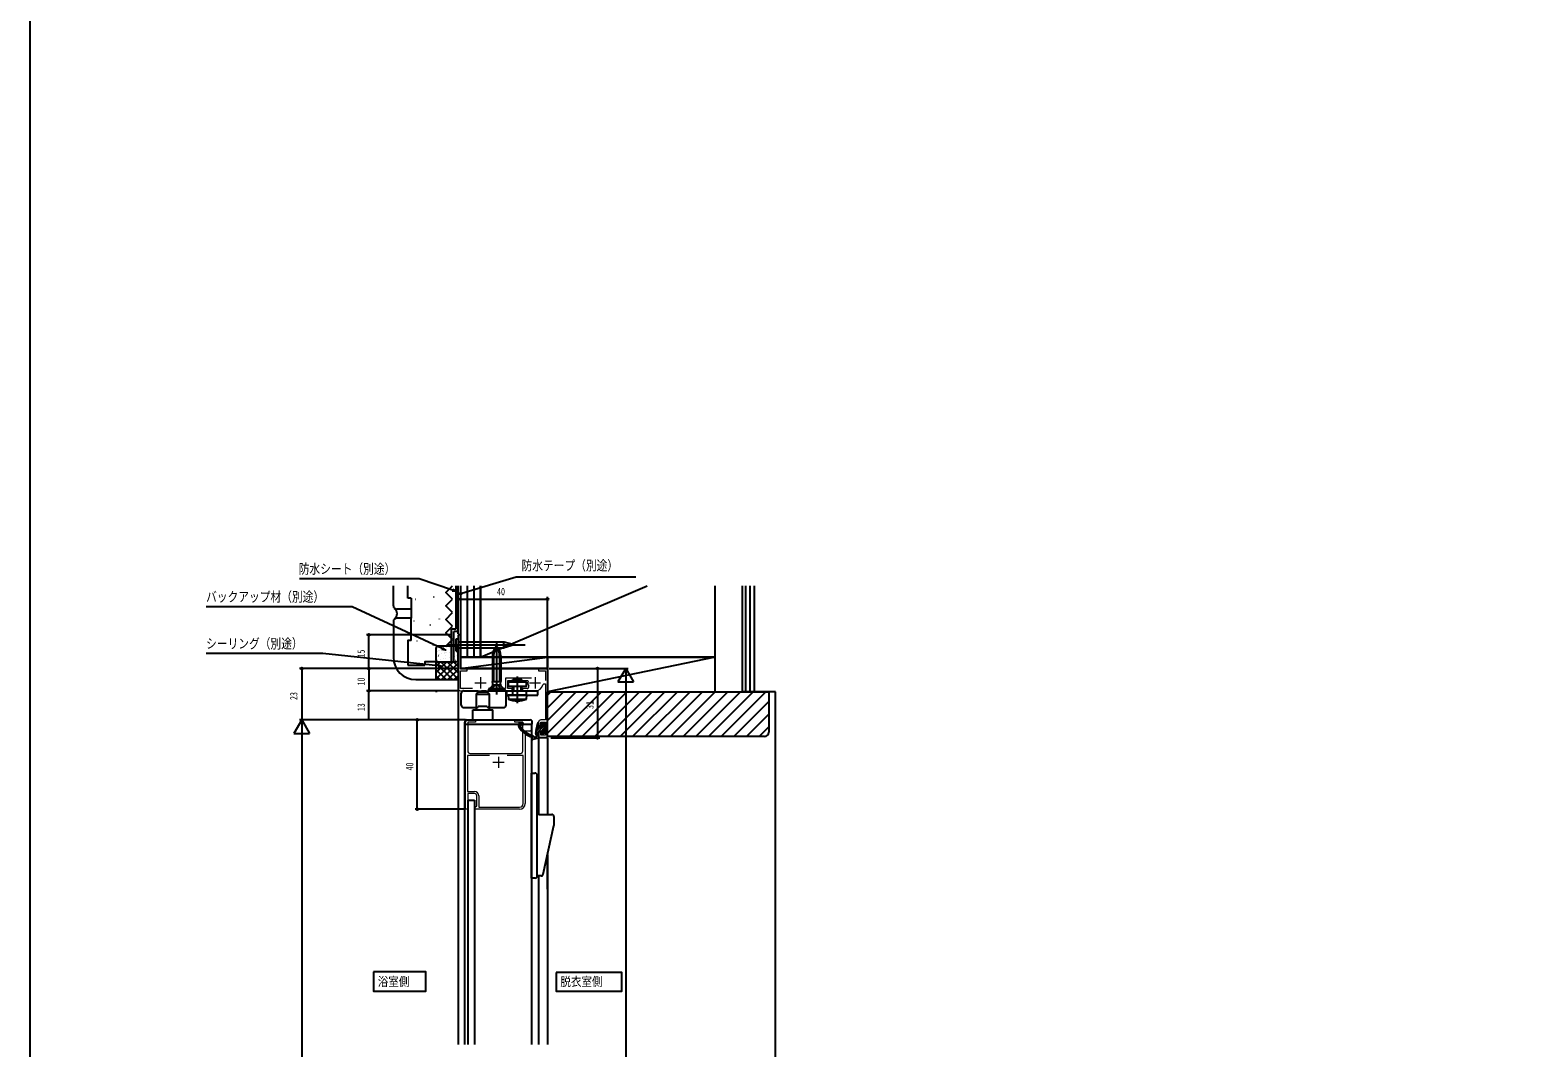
# Model space of a CAD drawing. Units: millimetres, scale not verified. Extents: x -693 to 693, y -1120 to 1122.
# Drawn here: x -693 to -18, y -479 to -24 of the extents above; entities that cross this region are included whole.
import ezdxf
from ezdxf.enums import TextEntityAlignment as Align

# ---------------------------------------------------------------- set-up
doc = ezdxf.new("R2010")
doc.units = ezdxf.units.MM
doc.header["$LTSCALE"] = 5
for name, color, linetype in [('0-2_USER1', 3, 'Continuous'), ('0-5_YKK_12', 2, 'Continuous'), ('0-6_YKK_13', 4, 'Continuous'), ('0-8_YKK_D', 6, 'Continuous'), ('0-9_YKK_ZWAK', 7, 'Continuous'), ('0-A_YSS_K', 3, 'Continuous')]:
    doc.layers.add(name, color=color, linetype=linetype)
doc.layers.add('0-3_YKK_11', color=7, linetype='Continuous', lineweight=18)
doc.styles.add('ＭＳ ゴシック', font='')
doc.styles.get('ＭＳ ゴシック').set_extended_font_data('MS Gothic')

msp = doc.modelspace()

# ---------------------------------------------------------------- linework, layer by layer
at = {"layer": '0-2_USER1'}
for points in [[(-539.412, -444.978), (-539.412, -453.717), (-516.024, -453.717), (-516.024, -444.978)], [(-457.72, -445.246), (-457.72, -453.717), (-428.224, -453.717), (-428.224, -445.246)]]:
    msp.add_lwpolyline(points, close=True, dxfattribs=at)
at = {"layer": '0-3_YKK_11'}
for p, q in [((-493.987, -315.647), (-488.987, -315.647)), ((-491.487, -313.147), (-491.487, -318.147)), ((-469.587, -315.647), (-464.587, -315.647)), ((-467.087, -313.147), (-467.087, -318.147)), ((-498.184, -372.247), (-498.184, -333.247)), ((-468.484, -333.247), (-468.484, -336.247)), ((-464.487, -340.247), (-462.487, -340.247)), ((-487.453, -348.147), (-497.284, -348.147)), ((-496.184, -347.247), (-473.584, -347.247)), ((-483.484, -348.747), (-483.484, -353.747)), ((-485.984, -351.247), (-480.984, -351.247))]:
    msp.add_line(p, q, dxfattribs=at)
for points in [[(-495.059, -318.247), (-500.487, -318.247), (-500.487, -310.247), (-497.487, -310.247), (-497.487, -309.247), (-500.487, -309.247), (-500.487, -294.247), (-501.487, -294.247), (-501.487, -318.247)], [(-461.487, -339.247), (-461.487, -309.247), (-465.487, -309.247), (-465.487, -310.247), (-462.487, -310.247), (-462.487, -314.647)], [(-500.487, -319.247), (-488.945, -319.247), (-488.762, -319.367), (-488.212, -319.367), (-488.029, -319.247), (-477.287, -319.247), (-477.287, -318.247), (-479.287, -318.247), (-479.287, -314.647), (-470.516, -314.647), (-470.222, -315.007)], [(-468.637, -313.547), (-480.287, -313.547), (-480.287, -318.247), (-487.915, -318.247)], [(-463.596, -316.525), (-463.111, -316.147), (-462.487, -316.147), (-462.487, -332.247), (-464.487, -332.247)], [(-470.659, -318.247), (-472.687, -318.247), (-472.687, -319.247), (-467.087, -319.247)], [(-497.184, -332.247), (-493.684, -332.247), (-493.684, -333.247), (-497.184, -333.247), (-497.184, -346.247)], [(-472.584, -346.247), (-472.584, -333.247), (-476.084, -333.247), (-476.084, -332.247), (-469.484, -332.247)], [(-469.484, -337.247), (-471.484, -337.247), (-471.484, -369.747)], [(-465.487, -333.247), (-465.487, -334.747), (-464.487, -334.747), (-464.487, -333.247), (-462.487, -333.247), (-462.487, -339.147), (-464.487, -339.147), (-464.487, -337.747), (-465.487, -337.747), (-465.487, -339.247)], [(-487.453, -348.147), (-497.284, -348.147), (-497.284, -364.347), (-494.184, -364.347)], [(-472.384, -369.747), (-472.384, -348.147), (-479.516, -348.147)], [(-494.184, -365.247), (-497.184, -365.247), (-497.184, -371.747), (-497.484, -372.247), (-498.184, -372.247)], [(-473.984, -372.247), (-493.684, -372.247), (-493.984, -371.747), (-493.984, -371.547), (-493.684, -371.247), (-493.184, -370.747), (-493.184, -366.247)], [(-492.284, -366.247), (-492.284, -371.347), (-473.984, -371.347)]]:
    msp.add_lwpolyline(points, dxfattribs=at)
for centre, radius, start, end in [((-467.087, -315.647), 3.2, 168.46304, 206.74366), ((-467.087, -315.647), 3.6, 269.99999, 345.88304), ((-500.487, -318.247), 1, 180.00001, 269.99999), ((-470.659, -317.447), 0.8, 270.00002, 26.74372), ((-497.184, -333.247), 1, 90.00001, 179.99999), ((-469.484, -333.247), 1, 0.00001, 89.99999), ((-469.484, -336.247), 1, 270.00001, 359.99999), ((-464.487, -333.247), 1, 90.00001, 179.99999), ((-464.487, -339.247), 1, 180.00001, 269.99999), ((-462.487, -339.247), 1, 270.00001, 359.99999), ((-496.184, -346.247), 1, 180.00001, 269.99999), ((-473.584, -346.247), 1, 270.00001, 359.99999), ((-494.184, -366.247), 1.9, 0.00001, 89.99999), ((-494.184, -366.247), 1, 0.00001, 89.99999), ((-473.984, -369.747), 2.5, 270.00001, 359.99999), ((-473.984, -369.747), 1.6, 270.00001, 359.99999)]:
    msp.add_arc(centre, radius, start, end, dxfattribs=at)
at = {"layer": '0-5_YKK_12'}
for p, q in [((-500.487, -294.247), (-501.487, -294.247)), ((-501.48, -294.247), (-501.483, -477.54)), ((-500.487, -294.247), (-500.487, -309.247)), ((-461.487, -309.247), (-500.487, -309.247)), ((-500.182, -309.247), (-461.782, -309.247)), ((-498.487, -477.54), (-498.487, -334.247)), ((-468.486, -477.54), (-468.484, -334.247)), ((-465.487, -340.247), (-465.487, -374.489)), ((-461.487, -340.247), (-465.487, -340.247)), ((-461.487, -340.247), (-461.487, -374.558)), ((-461.482, -374.558), (-461.482, -374.549)), ((-461.487, -392.452), (-461.487, -477.54)), ((-461.482, -408.086), (-461.482, -392.431)), ((-465.487, -402.058), (-465.487, -477.54))]:
    msp.add_line(p, q, dxfattribs=at)
at = {"layer": '0-6_YKK_13'}
for p, q in [((-502.427, -301.566), (-502.427, -295.926)), ((-502.427, -295.926), (-501.487, -295.926)), ((-501.487, -295.926), (-501.487, -301.566)), ((-506.487, -298.746), (-471.487, -298.746)), ((-502.427, -301.566), (-501.487, -301.566)), ((-480.965, -297.546), (-501.487, -297.546)), ((-501.487, -299.946), (-480.965, -299.946)), ((-484.287, -297.648), (-484.287, -320.92)), ((-481.123, -298.746), (-476.487, -298.746)), ((-476.487, -298.746), (-480.965, -297.546)), ((-476.487, -298.746), (-480.965, -299.946)), ((-486.187, -303.627), (-486.187, -315.091)), ((-485.612, -303.627), (-485.612, -315.091)), ((-482.962, -303.627), (-482.962, -315.091)), ((-482.387, -303.627), (-482.387, -315.091)), ((-486.195, -316.987), (-488.087, -318.879)), ((-486.187, -315.091), (-482.387, -315.091)), ((-485.973, -316.28), (-486.187, -315.091)), ((-482.674, -316.691), (-485.899, -316.691)), ((-482.601, -316.28), (-482.387, -315.091)), ((-482.379, -316.987), (-480.487, -318.879)), ((-478.984, -315.247), (-470.984, -315.247)), ((-478.984, -317.247), (-478.984, -315.247)), ((-476.984, -314.247), (-472.984, -314.247)), ((-476.984, -315.247), (-476.984, -314.247)), ((-476.605, -315.247), (-476.605, -314.247)), ((-474.984, -324.747), (-474.984, -312.784)), ((-473.363, -315.247), (-473.363, -314.247)), ((-472.984, -315.247), (-472.984, -314.247)), ((-500.086, -325.747), (-500.086, -320.247)), ((-499.086, -319.247), (-492.586, -319.247)), ((-493.486, -320.747), (-492.486, -319.747)), ((-493.486, -320.747), (-493.486, -327.747)), ((-493.486, -320.747), (-487.486, -320.747)), ((-492.486, -319.747), (-488.486, -319.747)), ((-490.986, -319.247), (-488.885, -319.247)), ((-488.486, -319.747), (-487.486, -320.747)), ((-488.087, -318.879), (-480.487, -318.879)), ((-487.486, -327.747), (-487.486, -320.747)), ((-486.085, -319.247), (-483.885, -319.247)), ((-481.085, -319.247), (-480.086, -319.247)), ((-480.487, -319.247), (-480.487, -318.879)), ((-480.086, -325.747), (-480.086, -319.247)), ((-479.998, -321.247), (-480.086, -321.401)), ((-479.998, -319.247), (-465.884, -319.247)), ((-479.998, -321.247), (-465.884, -321.247)), ((-479.884, -319.247), (-479.884, -321.247)), ((-470.834, -321.247), (-479.134, -321.247)), ((-477.084, -321.247), (-477.084, -319.247)), ((-476.984, -319.247), (-476.984, -317.247)), ((-476.605, -319.247), (-476.605, -317.247)), ((-473.363, -319.247), (-473.363, -317.247)), ((-472.984, -319.247), (-472.984, -317.247)), ((-470.983, -322.947), (-470.834, -321.247)), ((-470.884, -321.247), (-470.884, -319.247)), ((-465.884, -321.247), (-465.884, -319.247)), ((-499.086, -326.747), (-492.986, -326.747)), ((-494.986, -327.747), (-485.986, -327.747)), ((-494.986, -332.247), (-494.986, -327.747)), ((-488.486, -326.247), (-492.486, -326.247)), ((-487.986, -326.747), (-481.086, -326.747)), ((-485.986, -332.247), (-485.986, -327.747)), ((-498.559, -334.247), (-498.559, -333.247)), ((-498.559, -334.247), (-468.359, -334.247)), ((-497.559, -332.247), (-469.359, -332.247)), ((-473.559, -334.247), (-471.059, -334.247)), ((-468.359, -334.247), (-468.359, -333.247)), ((-462.846, -333.582), (-466.745, -337.48)), ((-462.687, -334.545), (-466.738, -338.596)), ((-466.654, -336.982), (-465.882, -333.701)), ((-465.308, -334.921), (-466.434, -336.047)), ((-465.487, -333.977), (-466.088, -334.579)), ((-465.487, -333.747), (-465.487, -334.647)), ((-465.187, -334.947), (-464.387, -334.947)), ((-462.987, -335.967), (-464.566, -337.547)), ((-464.087, -334.647), (-464.087, -333.847)), ((-462.944, -337.047), (-464.087, -338.19)), ((-463.787, -333.547), (-462.987, -333.547)), ((-462.987, -335.247), (-462.987, -337.047)), ((-462.987, -335.247), (-462.687, -335.247)), ((-462.987, -337.047), (-462.687, -337.047)), ((-462.687, -333.847), (-462.687, -335.247)), ((-462.687, -337.047), (-462.687, -337.647)), ((-465.721, -340.499), (-468.121, -341.039)), ((-467.222, -340.017), (-466.677, -339.895)), ((-466.787, -338.289), (-466.787, -338.127)), ((-465.487, -338.467), (-466.303, -339.283)), ((-466.287, -339.397), (-465.487, -339.217)), ((-465.487, -337.847), (-465.487, -340.207)), ((-464.548, -337.547), (-465.187, -337.547)), ((-464.087, -338.447), (-464.087, -338.008)), ((-462.775, -337.859), (-463.575, -338.659)), ((-468.622, -356.058), (-467.122, -356.058)), ((-468.622, -403.058), (-468.622, -356.058)), ((-466.122, -402.058), (-466.122, -357.058)), ((-497.187, -368.247), (-494.187, -368.247)), ((-497.187, -368.247), (-497.187, -477.54)), ((-494.187, -368.247), (-494.187, -477.54)), ((-465.122, -374.558), (-459.622, -374.558)), ((-458.622, -375.558), (-458.622, -379.558)), ((-463.448, -401.275), (-458.622, -379.558)), ((-467.122, -403.058), (-468.622, -403.058)), ((-464.424, -402.058), (-466.122, -402.058))]:
    msp.add_line(p, q, dxfattribs=at)
for points in [[(-486.537, -319.247), (-485.432, -317.011), (-484.287, -316.402)], [(-482.037, -319.247), (-483.142, -317.011), (-484.287, -316.402)], [(-478.984, -317.247), (-470.984, -317.247), (-470.984, -315.247)], [(-488.087, -318.879), (-488.087, -319.247), (-480.487, -319.247)], [(-479.134, -321.247), (-478.986, -322.947), (-470.983, -322.947)]]:
    msp.add_lwpolyline(points, dxfattribs=at)
for centre, radius, start, end in [((-480.187, -303.627), 6, 133.10467, 180), ((-477.708, -303.627), 7.904, 146.3423, 180), ((-488.387, -303.627), 6, 0, 46.89533), ((-490.866, -303.627), 7.904, 0, 33.6577), ((-480.017, -298.282), 1.2, 142.21414, 202.78586), ((-480.017, -299.211), 1.2, 157.21414, 217.78586), ((-486.761, -316.421), 0.8, 315, 10.18663), ((-481.813, -316.421), 0.8, 169.81337, 225), ((-499.086, -320.247), 1, 90, 180), ((-474.984, -313.34), 10.406, 247.38713, 292.61287), ((-499.086, -325.747), 1, 180, 270), ((-492.986, -326.247), 0.5, 270, 360), ((-487.986, -326.247), 0.5, 180, 270), ((-481.086, -325.747), 1, 270, 360), ((-497.559, -333.247), 1, 90, 180), ((-473.187, -334.747), 1.3, 51.31781, 210.65805), ((-465.703, -330.311), 10, 210.65805, 254.3186), ((-473.187, -334.747), 0.6, 130.51089, 210.65805), ((-465.703, -330.311), 9.3, 210.65805, 254.3186), ((-473.382, -334.519), 0.3, 29.70397, 130.51089), ((-472.687, -334.122), 0.5, 209.70397, 51.31781), ((-469.359, -333.247), 1, 360, 90), ((-461.787, -338.127), 5, 166.75354, 180), ((-465.687, -333.747), 0.2, 0, 166.75354), ((-465.187, -334.647), 0.3, 180, 270), ((-464.387, -334.647), 0.3, 270, 0), ((-463.787, -333.847), 0.3, 90, 180), ((-462.987, -333.847), 0.3, 0, 90), ((-468.187, -340.747), 0.3, 120, 282.68038), ((-468.487, -340.227), 0.3, 300, 74.3186), ((-468.487, -340.227), 1, 22.74582, 74.3186), ((-467.288, -339.725), 0.3, 202.74582, 282.68038), ((-465.787, -338.289), 1, 180, 228.18969), ((-466.787, -339.407), 0.5, 282.68038, 48.18969), ((-465.787, -340.207), 0.3, 282.68038, 0), ((-465.187, -337.847), 0.3, 90, 180), ((-464.548, -337.247), 0.3, 270, 326.94427), ((-464.087, -337.547), 0.25, 303.05573, 146.94427), ((-463.787, -338.008), 0.3, 123.05573, 180), ((-463.787, -338.447), 0.3, 180, 315), ((-462.987, -337.647), 0.3, 315, 0), ((-467.122, -357.058), 1, 0, 90), ((-465.122, -373.558), 1, 180, 270), ((-459.622, -375.558), 1, 0, 90), ((-467.122, -402.058), 1, 270, 0), ((-464.424, -401.058), 1, 270, 347.47119)]:
    msp.add_arc(centre, radius, start, end, dxfattribs=at)
at = {"layer": '0-8_YKK_D'}
for p, q in [((-501.487, -293.747), (-501.487, -277.267)), ((-501.487, -278.267), (-461.487, -278.267)), ((-461.487, -308.547), (-461.487, -277.267)), ((-504.487, -294.247), (-542.487, -294.247)), ((-541.487, -309.247), (-541.487, -294.247)), ((-501.187, -309.247), (-572.487, -309.247)), ((-571.487, -309.247), (-571.487, -332.247)), ((-501.182, -309.247), (-542.487, -309.247)), ((-501.182, -309.247), (-542.487, -309.247)), ((-541.487, -309.247), (-541.487, -319.247)), ((-460.787, -309.247), (-438.153, -309.247)), ((-460.787, -309.247), (-425.487, -309.247)), ((-439.153, -309.247), (-439.153, -340.247)), ((-426.487, -309.247), (-429.987, -315.309)), ((-426.487, -309.247), (-422.987, -315.309)), ((-426.487, -309.247), (-426.487, -321.371)), ((-429.987, -315.309), (-422.987, -315.309)), ((-426.487, -316.247), (-426.487, -654.246)), ((-501.487, -319.247), (-542.487, -319.247)), ((-541.487, -332.247), (-541.487, -319.247)), ((-571.487, -332.247), (-574.987, -338.309)), ((-498.184, -332.247), (-572.487, -332.247)), ((-498.184, -332.247), (-572.487, -332.247)), ((-571.487, -332.247), (-567.987, -338.309)), ((-571.487, -332.247), (-571.487, -344.371)), ((-498.559, -332.247), (-542.487, -332.247)), ((-498.184, -332.247), (-520.786, -332.247)), ((-519.786, -372.247), (-519.786, -332.247)), ((-574.987, -338.309), (-567.987, -338.309)), ((-571.487, -339.247), (-571.487, -633.246)), ((-459.987, -340.247), (-438.153, -340.247)), ((-498.684, -372.247), (-520.786, -372.247))]:
    msp.add_line(p, q, dxfattribs=at)
for points in [[(-502.478, -274.723), (-504.089, -274.182), (-518.938, -269.197), (-572.518, -269.197)], [(-501.478, -276.005), (-499.85, -275.515), (-475.524, -268.199), (-421.944, -268.199)], [(-503.944, -273.75), (-502.478, -274.723), (-504.234, -274.614)], [(-499.718, -275.952), (-501.478, -276.005), (-499.981, -275.079)], [(-507.14, -301.016), (-508.683, -300.301), (-548.858, -281.689), (-614.278, -281.689)], [(-508.64, -308.331), (-510.33, -308.15), (-562.078, -302.629), (-614.278, -302.629)], [(-508.491, -299.888), (-507.14, -301.016), (-508.874, -300.715)], [(-510.282, -307.697), (-508.64, -308.331), (-510.378, -308.603)]]:
    msp.add_lwpolyline(points, dxfattribs=at)
for centre in [(-501.487, -278.267), (-461.487, -278.267), (-541.487, -294.247), (-571.487, -309.247), (-541.487, -309.247), (-541.487, -309.247), (-439.153, -309.247), (-541.487, -319.247), (-541.487, -319.247), (-519.786, -332.247), (-439.153, -340.247), (-519.786, -372.247)]:
    msp.add_circle(centre, 0.425, dxfattribs=at)
at = {"layer": '0-9_YKK_ZWAK'}
msp.add_lwpolyline([(693, -1120), (-693, -1120), (-693, 1064)], dxfattribs=at)
at = {"layer": '0-A_YSS_K'}
for p, q in [((-530.482, -281.223), (-530.482, -272.304)), ((-523.982, -277.72), (-523.982, -272.304)), ((-502.478, -272.304), (-502.478, -291.663)), ((-501.478, -292.663), (-501.478, -272.304)), ((-497.482, -272.304), (-497.482, -304.247)), ((-494.482, -272.304), (-494.482, -304.247)), ((-491.482, -304.247), (-416.95, -272.304)), ((-386.482, -304.247), (-386.482, -272.304)), ((-374.485, -272.304), (-374.485, -319.746)), ((-372.985, -272.304), (-372.985, -319.746)), ((-370.985, -272.304), (-370.985, -319.746)), ((-368.985, -272.304), (-368.985, -319.746)), ((-522.482, -282.723), (-528.982, -282.723)), ((-522.482, -277.72), (-523.982, -277.72)), ((-522.482, -277.72), (-522.482, -282.723)), ((-522.482, -282.723), (-522.482, -286.723)), ((-520.8, -278.307), (-520.6, -278.307)), ((-512.503, -277.194), (-512.303, -277.194)), ((-530.482, -288.223), (-530.482, -304.247)), ((-522.482, -286.723), (-528.982, -286.723)), ((-522.482, -286.723), (-528.982, -286.723)), ((-522.482, -296.725), (-522.482, -286.723)), ((-521.322, -287.909), (-521.122, -287.909)), ((-514.138, -289.73), (-513.938, -289.73)), ((-509.881, -287.247), (-509.881, -287.047)), ((-506.978, -299.274), (-503.978, -296.274)), ((-504.478, -306.247), (-504.478, -291.663)), ((-502.478, -291.663), (-504.478, -291.663)), ((-503.478, -306.247), (-503.478, -292.663)), ((-501.478, -292.663), (-503.478, -292.663)), ((-520.002, -296.887), (-519.802, -296.887)), ((-512.818, -298.709), (-512.618, -298.709)), ((-511.482, -300.249), (-511.482, -305.247)), ((-511.032, -303.115), (-511.074, -303.088)), ((-502.482, -299.249), (-510.832, -299.249)), ((-510.569, -301.553), (-510.579, -301.551)), ((-510.345, -303.532), (-510.445, -303.534)), ((-510.091, -301.172), (-510.191, -301.173)), ((-509.907, -301.378), (-509.917, -301.376)), ((-509.67, -302.96), (-509.712, -302.933)), ((-509.653, -299.017), (-509.663, -299.015)), ((-509.416, -300.599), (-509.458, -300.572)), ((-509.09, -302.728), (-509.132, -302.701)), ((-507.728, -302.573), (-507.77, -302.546)), ((-507.688, -302.229), (-507.697, -302.227)), ((-507.474, -300.212), (-507.516, -300.185)), ((-507.12, -303.488), (-507.22, -303.489)), ((-507.074, -302.043), (-507.084, -302.04)), ((-506.866, -301.127), (-506.966, -301.129)), ((-506.858, -302.242), (-506.9, -302.215)), ((-506.82, -299.682), (-506.83, -299.68)), ((-505.497, -302.086), (-505.539, -302.059)), ((-505.243, -299.726), (-505.285, -299.699)), ((-504.916, -301.855), (-504.958, -301.828)), ((-504.465, -302.985), (-504.475, -302.983)), ((-504.192, -302.719), (-504.202, -302.716)), ((-503.938, -300.358), (-503.948, -300.356)), ((-503.555, -301.699), (-503.597, -301.672)), ((-503.301, -299.339), (-503.343, -299.312)), ((-502.685, -301.369), (-502.727, -301.341)), ((-502.358, -303.497), (-502.4, -303.47)), ((-501.482, -305.247), (-501.482, -300.249)), ((-523.982, -307.747), (-516.481, -307.747)), ((-511.831, -306.247), (-502.422, -306.247)), ((-511.481, -308.344), (-509.384, -306.247)), ((-511.481, -311.172), (-506.556, -306.247)), ((-511.481, -314.001), (-503.727, -306.247)), ((-511.481, -306.247), (-511.481, -314.247)), ((-511.481, -306.247), (-511.481, -314.247)), ((-504.056, -314.247), (-511.481, -306.821)), ((-506.884, -314.247), (-511.481, -309.65)), ((-511.286, -305.476), (-511.328, -305.449)), ((-510.823, -303.914), (-510.833, -303.911)), ((-510.832, -306.247), (-502.482, -306.247)), ((-509.344, -305.089), (-509.386, -305.062)), ((-501.491, -313.983), (-509.227, -306.247)), ((-508.899, -314.247), (-501.482, -306.83)), ((-507.942, -304.59), (-507.951, -304.587)), ((-507.112, -304.602), (-507.154, -304.575)), ((-501.482, -311.163), (-506.399, -306.247)), ((-506.071, -314.247), (-501.482, -309.659)), ((-505.17, -304.215), (-505.212, -304.188)), ((-504.719, -305.346), (-504.729, -305.344)), ((-504.554, -306.245), (-504.596, -306.218)), ((-504.3, -303.884), (-504.342, -303.857)), ((-501.482, -308.335), (-503.571, -306.247)), ((-502.938, -303.729), (-502.981, -303.702)), ((-502.612, -305.858), (-502.654, -305.831)), ((-501.886, -306.011), (-501.896, -306.008)), ((-501.632, -303.65), (-501.642, -303.648)), ((-500.482, -309.247), (-461.482, -304.247)), ((-386.482, -304.247), (-461.482, -319.747)), ((-461.482, -304.247), (-461.482, -319.747)), ((-386.482, -304.247), (-461.482, -304.247)), ((-386.482, -319.747), (-386.482, -304.247)), ((-520.482, -314.247), (-511.481, -314.247)), ((-509.713, -314.247), (-511.481, -312.478)), ((-511.481, -314.247), (-501.482, -314.247)), ((-503.242, -314.247), (-501.542, -312.546)), ((-511.153, -319.803), (-511.153, -319.603)), ((-461.482, -338.207), (-443.021, -319.746)), ((-461.482, -332.55), (-448.678, -319.746)), ((-461.482, -326.894), (-454.335, -319.746)), ((-461.482, -321.237), (-459.992, -319.746)), ((-461.482, -319.747), (-386.482, -319.747)), ((-457.364, -339.746), (-437.364, -319.746)), ((-451.707, -339.746), (-431.707, -319.746)), ((-446.051, -339.746), (-426.051, -319.746)), ((-440.394, -339.746), (-420.394, -319.746)), ((-434.737, -339.746), (-414.737, -319.746)), ((-429.08, -339.746), (-409.08, -319.746)), ((-423.423, -339.746), (-403.423, -319.746)), ((-423.423, -339.746), (-403.423, -319.746)), ((-417.766, -339.746), (-397.766, -319.746)), ((-412.11, -339.746), (-392.11, -319.746)), ((-406.453, -339.746), (-386.453, -319.746)), ((-400.796, -339.746), (-380.796, -319.746)), ((-395.139, -339.746), (-375.139, -319.746)), ((-389.482, -339.746), (-369.482, -319.746)), ((-383.825, -339.746), (-363.825, -319.746)), ((-359.482, -319.746), (-374.485, -319.746)), ((-359.482, -637.746), (-359.482, -319.746)), ((-378.168, -339.746), (-362.482, -324.06)), ((-372.512, -339.746), (-362.482, -329.717)), ((-366.855, -339.746), (-362.482, -335.374))]:
    msp.add_line(p, q, dxfattribs=at)
for points in [[(-503.978, -278.274), (-506.978, -275.274), (-503.978, -272.274)], [(-500.482, -272.304), (-500.482, -304.247), (-491.482, -304.247), (-491.482, -272.304)], [(-491.482, -272.304), (-491.482, -304.247), (-386.482, -304.247)], [(-503.978, -284.274), (-506.978, -281.274), (-503.978, -278.274)], [(-503.978, -290.274), (-506.978, -287.274), (-503.978, -284.274)], [(-522.482, -296.725), (-523.982, -296.725), (-523.982, -307.747)], [(-503.978, -296.274), (-506.978, -293.274), (-503.978, -290.274)], [(-511.481, -306.247), (-516.481, -306.247), (-516.481, -307.747)], [(-364.482, -339.746), (-461.482, -339.746), (-461.482, -319.746), (-362.482, -319.746), (-362.482, -337.746)]]:
    msp.add_lwpolyline(points, dxfattribs=at)
msp.add_lwpolyline([(-461.482, -309.247), (-461.482, -304.247), (-500.482, -304.247), (-500.482, -309.247)], close=True, dxfattribs=at)
for centre, radius, start, end in [((-528.982, -281.223), 1.5, 180, 270), ((-531.811, -284.723), 3, 308.94244, 51.05756), ((-531.811, -284.723), 3, 308.94244, 51.05756), ((-528.982, -288.223), 1.5, 90, 180), ((-528.982, -288.223), 1.5, 90, 180), ((-510.482, -300.249), 1, 90, 180), ((-502.482, -300.249), 1, 0, 90), ((-520.482, -304.247), 10, 180, 270), ((-510.482, -305.247), 1, 180, 270), ((-502.482, -305.247), 1, 270, 0), ((-364.482, -337.746), 2, 270, 0)]:
    msp.add_arc(centre, radius, start, end, dxfattribs=at)

# ---------------------------------------------------------------- texts
at = {"layer": '0-2_USER1', "style": 'ＭＳ ゴシック', "width": 0.85}
for s, p in [('浴室側', (-537.424, -452.612)), ('脱衣室側', (-455.732, -452.612))]:
    msp.add_text(s, height=4.051, dxfattribs=at).set_placement(p, align=Align.BOTTOM_LEFT)
at = {"layer": '0-8_YKK_D', "style": 'ＭＳ ゴシック', "width": 0.8}
for s, height, p in [('防水シート（別途）', 4.399, (-572.838, -268.197)), ('防水テープ（別途）', 4.399, (-473.144, -266.681)), ('バックアップ材（別途）', 4.399, (-614.278, -280.689)), ('40', 3.299, (-484.127, -277.467)), ('シーリング（別途）', 4.399, (-614.278, -301.629))]:
    msp.add_text(s, height=height, dxfattribs=at).set_placement(p, align=Align.BOTTOM_LEFT)
for s, p in [('15', (-542.287, -304.387)), ('10', (-542.287, -316.887)), ('23', (-572.447, -323.387)), ('13', (-542.287, -328.387)), ('31', (-439.953, -327.387)), ('40', (-520.586, -354.887))]:
    msp.add_text(s, height=3.299, rotation=90, dxfattribs=at).set_placement(p, align=Align.BOTTOM_LEFT)

doc.saveas('drawing.dxf')
